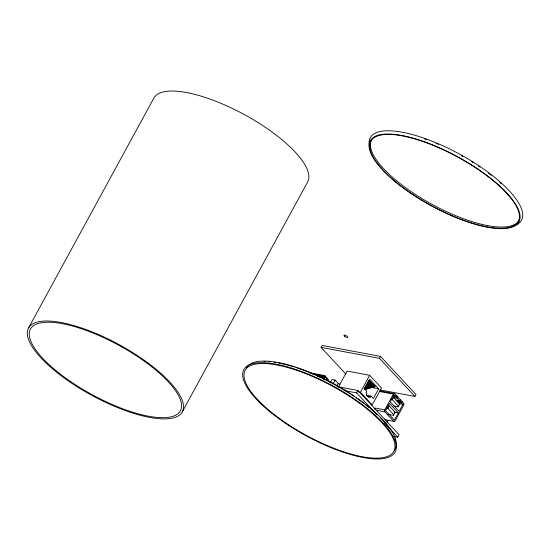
<?xml version="1.0" encoding="UTF-8"?>
<svg xmlns="http://www.w3.org/2000/svg" width="550" height="550" viewBox="0 0 550 550"><rect width="100%" height="100%" fill="white"/><g stroke="black" fill="none" stroke-linecap="round" stroke-linejoin="round"><path stroke-width="0.82" d="M370.123 381.329L368.376 381.487L370.123 381.329L373.587 385.048L364.946 387.337M368.761 381.899L370.507 381.741L368.761 381.899L368.404 381.363M369.174 382.188L370.893 382.154L367.613 382.786M367.606 382.669L369.139 382.195L369.559 382.601L367.228 383.433M369.944 383.013L371.663 382.979L369.944 383.013L366.85 384.086M366.843 383.969L369.909 383.02L370.329 383.426L366.465 384.732M370.714 383.845L372.433 383.811L370.714 383.845L366.85 385.151M366.843 385.034L370.679 383.852L371.099 384.257L365.702 386.038M371.484 384.67L373.203 384.636L371.484 384.67L365.324 386.684M373.587 385.048L371.841 385.206L371.449 384.677L365.317 386.567M364.183 388.637L374.357 385.873L372.254 385.495L364.561 387.984M374.357 385.873L372.611 386.031L372.219 385.502L364.554 387.867M375.127 386.705L373.374 386.746L364.953 389.462L375.127 386.705L373.024 386.32L364.567 389.049L369.827 379.308L378.661 388.795L373.388 398.482L371.174 396.103L366.252 395.182M373.409 386.739L372.989 386.327L364.561 388.933L366.761 391.359L366.101 392.569L366.836 393.36L366.176 394.577L369.119 397.739L369.779 396.529L367.317 396.062M28.593 327.848L153.972 97.886A87.588 28.806 28.6 0 1 245.094 114.991A87.588 28.806 28.6 0 1 307.567 182.084L182.188 412.046A87.588 28.806 28.6 0 1 54.588 370.542A87.588 28.806 28.6 0 1 79.392 327.25A87.588 28.806 28.6 0 1 182.188 412.046M346.06 374.248L321.049 347.38L322.101 345.441L380.524 356.407L416.013 394.522L414.954 396.461L379.906 389.874M323.696 379.39L325.016 376.97A1.458 0.983 -43 0 0 324.603 375.561L310.64 372.941A1.458 0.983 -43 0 0 310.014 373.003M330.22 382.841L332.056 379.479L335.081 380.043L338.216 383.419L340.072 384.292M332.881 384.079L335.081 380.043M336.751 386.107L338.216 383.419M338.284 387.283L347.126 371.071L369.676 375.306L381.459 387.956L372.219 404.903L360.436 392.246L357.933 391.779M376.894 414.714L356.572 392.886L357.892 390.466L337.721 386.678M360.436 392.246L369.676 375.306M414.954 396.461L379.466 358.346L380.524 356.407M371.174 396.103L370.514 397.32L369.779 396.529M393.724 421.334L384.89 411.847A1.458 0.969 -79.4 0 1 384.814 409.846L393.394 394.109A1.458 0.969 -79.4 0 1 394.79 393.69L403.624 403.184A1.458 0.969 -79.4 0 1 403.7 405.185L395.12 420.915A1.458 0.969 -79.4 0 1 393.724 421.334L385.131 419.726M398.097 406.828L398.434 406.237L392.377 399.733L393.697 397.313L399.754 403.817L398.097 406.828L393.264 405.921M394.721 395.856L394.061 397.066L393.566 396.536M387.839 414.246L393.477 415.305L393.821 414.714L387.929 408.389L389.249 405.969L388.039 405.302M396.261 395.271L395.601 396.488L393.126 395.821M386.939 422.393L388.101 420.255M396.976 401.672L398.475 401.809L399.135 400.599M400.675 400.022L400.015 401.232L395.89 400.125M393.477 415.305L395.141 412.294L389.249 405.969M402.153 401.603L401.493 402.813L398.097 402.504M398.344 412.864L394.384 420.124L385.55 410.637L389.51 403.377L398.344 412.864L394.164 412.081M402.964 404.394L399.156 411.373L390.321 401.885L394.13 394.9L402.964 404.394L398.784 403.611M393.607 436.384L397.801 437.168L399.121 434.748L357.892 390.466M399.417 404.408L399.754 403.817M394.797 412.878L395.141 412.294M367.221 383.316L371.277 382.566L369.524 382.607M366.458 384.622L372.047 383.398L370.294 383.433M365.695 385.921L371.064 384.264L372.817 384.223L371.064 384.264M364.939 387.221L371.869 385.082M364.176 388.52L372.639 385.908M372.254 385.495L373.973 385.461M373.024 386.32L374.743 386.293M368.019 380.951L369.737 380.916L368.919 380.421L369.304 380.834M367.991 381.067L369.737 380.916M394.343 396.543L397.732 396.853L397.072 398.069L393.683 397.753M397.911 401.211L400.455 401.445M321.049 347.38L379.466 358.346M312.586 373.904L313.562 374.082M314.545 374.268L315.521 374.454L316.332 375.671M366.348 386.485L378.661 388.795M380.098 390.933L394.79 393.69M379.514 391.511L393.394 394.109M343.977 390.521L356.572 392.886M384.814 409.846L375.148 408.031A1.458 0.969 -79.4 0 0 374.942 409.475M376.296 410.238L384.89 411.847M390.981 398.97L392.377 399.733M386.719 407.722L387.929 408.389M324.507 378.421L321.179 375.513L322.156 375.698L324.472 377.933L323.029 375.863L324.005 376.049L324.857 377.272M324.466 379.321L320.059 375.306L316.669 374.667L318.031 376.489M322.768 378.544L320.265 376.241L318.546 375.918L319.522 377.197M397.98 401.28L398.475 401.809M369.689 381.246L370.074 381.659M370.459 382.071L370.844 382.484M371.229 382.903L371.614 383.316M371.999 383.728L372.384 384.141M372.769 384.553L373.154 384.966M373.539 385.378L373.924 385.797M374.309 386.21L374.694 386.623M384.443 422.826L397.801 437.168M324.603 375.561L328.35 379.582M325.016 376.97L330.371 382.724M330.495 381.886A1.458 0.983 -43 0 1 330.749 381.982M518.849 220.481A83.937 27.603 28.6 0 1 431.523 204.084A83.937 27.603 28.6 0 1 371.649 139.782M369.318 145.296A86.123 28.325 28.6 0 1 459.993 154.344A86.123 28.325 28.6 0 1 515.206 225.273M424.524 138.909A84.666 27.844 28.6 0 1 426.814 139.721M436.157 143.371A84.666 27.844 28.6 0 1 438.508 144.368M461.237 155.574A84.666 27.844 28.6 0 1 462.715 156.406M471.494 161.611A84.666 27.844 28.6 0 1 472.931 162.504M478.5 166.114A84.666 27.844 28.6 0 1 479.964 167.104M488.489 173.202A84.666 27.844 28.6 0 1 491.178 175.264M499.819 182.462A84.666 27.844 28.6 0 1 501.126 183.645M246.565 367.716A84.666 27.844 28.6 0 1 336.579 385.316A84.666 27.844 28.6 0 1 394.219 450.312M263.931 361.494A83.937 27.603 28.6 0 1 265.354 361.494M268.379 361.618A83.937 27.603 28.6 0 1 269.961 361.742M274.106 362.223A83.937 27.603 28.6 0 1 275.832 362.484M278.465 362.945A83.937 27.603 28.6 0 1 294.154 366.939M295.893 367.489A83.937 27.603 28.6 0 1 315.012 374.832M316.504 375.492A83.937 27.603 28.6 0 1 350.384 393.917M351.759 394.817A83.937 27.603 28.6 0 1 354.564 396.694M356.008 397.684A83.937 27.603 28.6 0 1 363.694 403.253M365.028 404.277A83.937 27.603 28.6 0 1 369.49 407.839M370.886 409.001A83.937 27.603 28.6 0 1 377.431 414.844M380.38 417.732A83.937 27.603 28.6 0 1 388.321 426.848M394.962 439.106A83.937 27.603 28.6 0 1 395.45 441.183M344.451 336.181A2.186 0.722 28.6 0 0 347.744 337.411A2.186 0.722 28.6 0 0 345.434 335.301A2.186 0.722 28.6 0 0 344.451 336.181M395.478 181.919A84.666 27.844 28.6 0 0 518.829 222.042A84.666 27.844 28.6 0 0 419.457 140.064A84.666 27.844 28.6 0 0 395.478 181.919M395.904 181.913A83.937 27.603 28.6 0 0 518.189 221.691A83.937 27.603 28.6 0 0 419.678 140.422A83.937 27.603 28.6 0 0 395.904 181.913M269.528 411.421A86.123 28.325 28.6 0 0 395.003 452.231A86.123 28.325 28.6 0 0 293.92 368.844A86.123 28.325 28.6 0 0 269.528 411.421M270.373 411.407A84.666 27.844 28.6 0 0 393.724 451.529A84.666 27.844 28.6 0 0 294.353 369.559A84.666 27.844 28.6 0 0 270.373 411.407M55.852 370.528A85.394 28.084 28.6 0 0 180.269 410.994A85.394 28.084 28.6 0 0 80.046 328.316A85.394 28.084 28.6 0 0 55.852 370.528"/></g></svg>
